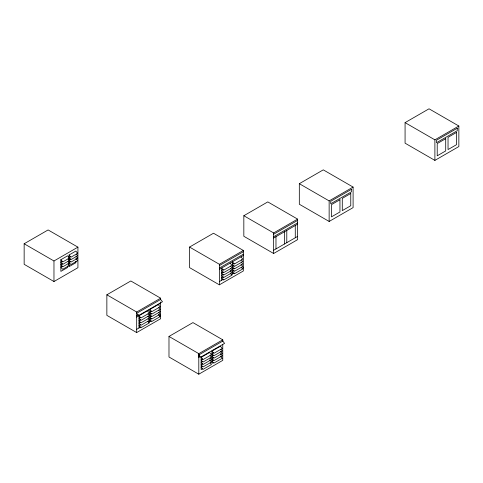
<?xml version="1.0" encoding="UTF-8"?>
<svg xmlns="http://www.w3.org/2000/svg" width="483" height="483" viewBox="0 0 483 483"><rect width="100%" height="100%" fill="white"/><g stroke="black" fill="none" stroke-linecap="round" stroke-linejoin="round"><path stroke-width="0.72" d="M160.646 299.478L136.671 313.322L138.47 315.586L162.475 301.73L160.646 299.478L160.634 298.192L136.677 312.024L136.677 332.57L160.634 318.738L160.634 301.972M222.76 341.445L222.76 339.821L198.803 353.653L198.791 354.951L200.596 357.215L224.601 343.359L222.766 341.113L222.76 339.821L192.94 322.608L168.984 336.44L168.984 356.985L198.803 374.198L222.76 360.366L222.76 344.457M24.15 243.77L48.107 229.938L77.926 247.151L77.926 267.697L53.969 281.529L24.15 264.316L24.15 243.77L53.969 260.983L77.926 247.151M67.674 265.994L67.68 267.449L60.864 271.386L60.84 259.727L67.656 255.791L70.85 259.697L77.666 255.761L76.308 254.07M69.039 254.994L75.855 251.057L77.666 253.315L70.85 257.252L69.039 254.994L69.063 266.652L75.879 262.716L75.873 261.261M62.542 261.194L60.84 262.172L62.651 264.43L69.467 260.494L68.109 258.803M69.039 257.439L70.741 256.461M69.467 258.049L62.651 261.985L60.84 259.727M62.542 263.64L60.84 264.624L62.651 266.876L69.467 262.945L68.109 261.249M70.741 258.906L69.039 259.89L70.85 262.142L77.666 258.212L75.855 255.954M62.542 266.085L60.84 267.069L62.651 269.327L69.467 265.39L68.109 263.7M70.741 261.351L69.039 262.335L70.85 264.593L77.666 260.657L75.855 258.399M136.677 332.57L106.858 315.351L106.858 294.805L130.821 280.973L160.634 298.192M189.547 247.067L213.504 233.235L243.323 250.448L243.323 270.993L219.367 284.831L189.547 267.612L189.547 247.067L219.367 264.279L243.323 250.448M243.83 215.732L267.787 201.9L297.6 219.113L297.6 239.659L273.644 253.49L243.83 236.278L243.83 215.732L273.644 232.945L297.6 219.113M299.321 183.691L323.278 169.859L353.097 187.072L353.097 207.618L329.14 221.449L299.321 204.237L299.321 183.691L329.14 200.904L353.097 187.072M405.074 122.634L429.031 108.802L458.85 126.015L458.85 146.56L434.893 160.392L405.074 143.179L405.074 122.634L434.893 139.847L458.85 126.015M219.367 265.578L243.323 251.746M273.644 234.237L297.6 220.405M136.677 315.804L138.621 314.681M219.367 268.059L243.323 254.227M273.644 236.724L297.6 222.892M136.677 317.096L160.634 303.264M219.367 269.357L243.323 255.525M273.644 238.016L297.6 224.184M140.595 317.283L139.001 318.2L140.819 320.458L149.307 315.556L147.949 313.865M151.408 311.034L149.821 311.958L151.638 314.21L160.121 309.313L158.762 307.617M223.285 269.538L221.691 270.462L223.508 272.714L231.997 267.817L230.632 266.121M234.098 263.295L232.51 264.213L234.321 266.471L242.81 261.575L241.452 259.878M140.595 319.728L139.001 320.646L140.819 322.904L149.307 318.001L147.949 316.311M151.408 313.485L149.821 314.403L151.638 316.661L160.121 311.758L158.762 310.068M223.285 271.989L221.691 272.907L223.508 275.165L231.997 270.263L230.632 268.572M234.098 265.741L232.51 266.664L234.321 268.916L242.81 264.02L240.999 261.762M140.595 322.173L139.001 323.091L140.819 325.349L149.307 320.446L147.949 318.756M151.408 315.93L149.821 316.848L151.638 319.106L160.121 314.204L158.762 312.513M223.285 274.435L221.691 275.352L223.508 277.61L231.997 272.708L230.18 270.45M234.098 268.192L232.51 269.109L234.321 271.368L242.81 266.465L240.999 264.207M140.595 324.618L139.001 325.542L140.819 327.794L149.307 322.898L147.949 321.201M151.408 318.375L149.821 319.293L151.638 321.551L160.121 316.649L158.309 314.397M223.285 276.88L221.691 277.797L223.508 280.055L231.997 275.153L230.18 272.901M234.098 270.637L232.51 271.555L234.321 273.813L242.81 268.91L241.452 267.22M136.677 329.328L140.964 326.852M148.655 322.415L151.125 320.99M159.475 316.172L160.634 315.496M219.367 281.589L223.653 279.114M231.019 274.863L234.261 272.992M242.031 268.506L243.323 267.757M273.644 250.254L297.6 236.422M222.766 341.113L198.791 354.951L198.803 357.432L200.095 356.683M201.127 357.384L209.616 352.481L211.433 354.739L202.945 359.642L201.127 357.384L201.127 369.616L202.437 368.861M211.946 351.141L220.435 346.239L222.246 348.497L213.758 353.393L211.946 351.141L211.946 363.373L213.251 362.618M202.721 358.911L201.127 359.829L202.945 362.087L211.433 357.185L210.069 355.494M213.534 352.668L211.946 353.586L213.758 355.844L222.246 350.942L220.888 349.251M202.721 361.356L201.127 362.274L202.945 364.532L211.433 359.63L210.069 357.939M213.534 355.114L211.946 356.031L213.758 358.289L222.246 353.387L220.435 351.129M202.721 363.802L201.127 364.725L202.945 366.977L211.433 362.081L209.616 359.823M213.534 357.559L211.946 358.477L213.758 360.735L222.246 355.832L220.435 353.58M202.721 366.253L201.127 367.171L202.945 369.429L211.433 364.526L210.069 362.836M213.534 360.004L211.946 360.928L213.758 363.18L222.246 358.283L220.435 356.025M106.858 294.805L136.677 312.024M168.984 336.44L198.803 353.653L198.803 374.198M240.999 256.871L242.81 259.123L234.321 264.026L232.51 261.768L232.51 274M230.18 263.114L231.997 265.372L223.508 270.269L221.691 268.011L221.691 280.249M158.309 304.61L160.121 306.862L151.638 311.764L149.821 309.506L149.821 321.744M147.49 310.853L149.307 313.111L140.819 318.007L139.001 315.755L139.001 327.987M434.893 139.847L434.893 160.392M329.14 200.904L329.14 221.449M295.276 225.531L295.276 237.763M286.787 230.433L286.787 242.665M284.463 231.774L284.463 244.006M275.974 236.676L275.974 248.908M273.644 232.945L273.644 253.49M219.367 264.279L219.367 284.831M53.969 260.983L53.969 281.529M351.509 189.282L330.728 201.284L330.728 203.766L351.509 191.769L351.509 189.282M457.262 128.23L436.481 140.227L436.481 142.714L457.262 130.712L457.262 128.23M339.954 199.739L331.465 204.635L331.465 216.867L339.954 211.971L339.954 199.739M350.767 193.49L342.284 198.392L342.284 210.624L350.767 205.722L350.767 193.49M445.706 138.681L437.218 143.578L437.218 155.816L445.706 150.913L445.706 138.681M456.526 132.439L448.037 137.335L448.037 149.567L456.526 144.671L456.526 132.439"/></g></svg>
